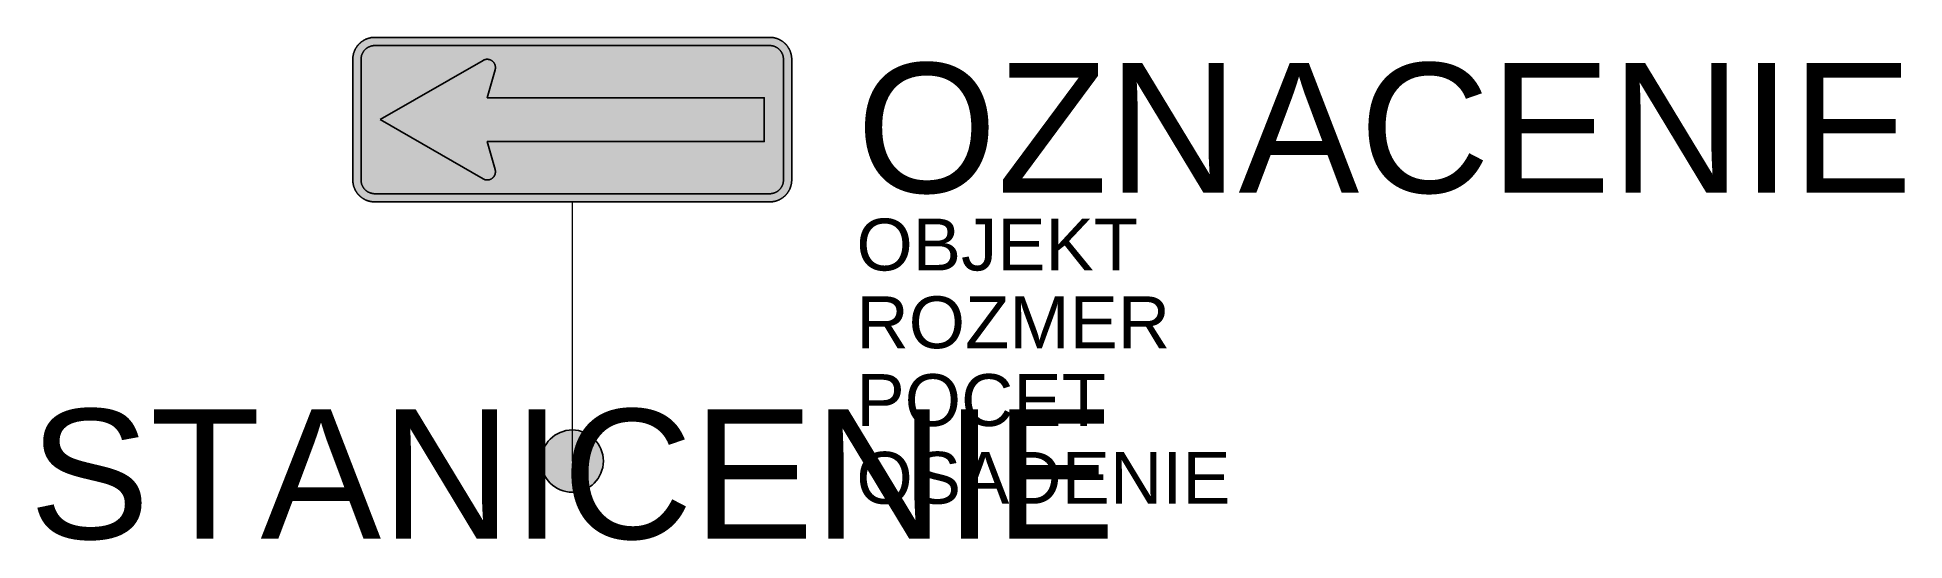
# Model space of a CAD drawing. Header units: metres. Extents: x -10.3 to 25.7, y -1.5 to 8.2.
import ezdxf
from ezdxf.enums import TextEntityAlignment as Align

# ---------------------------------------------------------------- set-up
doc = ezdxf.new("R2010")
doc.units = ezdxf.units.M
doc.layers.get('Defpoints').update_dxf_attribs({"color": 140, "lineweight": 5})
doc.styles.get("Standard").update_dxf_attribs({"font": 'arial.ttf'})

msp = doc.modelspace()

# ---------------------------------------------------------------- hatches: boundary and pattern name
at = {"true_color": 0xf1efea}
for points in [[(-3.81, 5), (-3.815, 5), (-3.821, 5), (-3.826, 5), (-3.831, 5), (-3.836, 5.001), (-3.841, 5.001), (-3.847, 5.002), (-3.852, 5.002), (-3.857, 5.003), (-3.862, 5.003), (-3.867, 5.004), (-3.873, 5.005), (-3.878, 5.005), (-3.883, 5.006), (-3.888, 5.007), (-3.893, 5.008), (-3.898, 5.009), (-3.903, 5.01), (-3.908, 5.012), (-3.913, 5.013), (-3.918, 5.014), (-3.923, 5.015), (-3.928, 5.017), (-3.933, 5.018), (-3.938, 5.02), (-3.943, 5.021), (-3.948, 5.023), (-3.953, 5.025), (-3.958, 5.027), (-3.962, 5.028), (-3.967, 5.03), (-3.972, 5.032), (-3.977, 5.034), (-3.982, 5.036), (-3.986, 5.038), (-3.991, 5.041), (-3.996, 5.043), (-4, 5.045), (-4.005, 5.047), (-4.009, 5.05), (-4.014, 5.052), (-4.018, 5.055), (-4.023, 5.057), (-4.027, 5.06), (-4.032, 5.063), (-4.036, 5.065), (-4.041, 5.068), (-4.045, 5.071), (-4.049, 5.074), (-4.053, 5.077), (-4.058, 5.08), (-4.062, 5.083), (-4.066, 5.086), (-4.07, 5.089), (-4.074, 5.093), (-4.078, 5.096), (-4.082, 5.099), (-4.086, 5.103), (-4.09, 5.106), (-4.094, 5.109), (-4.098, 5.113), (-4.102, 5.117), (-4.106, 5.12), (-4.109, 5.124), (-4.113, 5.128), (-4.117, 5.131), (-4.12, 5.135), (-4.124, 5.139), (-4.127, 5.143), (-4.131, 5.147), (-4.134, 5.151), (-4.137, 5.155), (-4.141, 5.159), (-4.144, 5.163), (-4.147, 5.167), (-4.15, 5.171), (-4.153, 5.176), (-4.156, 5.18), (-4.159, 5.184), (-4.162, 5.188), (-4.165, 5.193), (-4.168, 5.197), (-4.171, 5.201), (-4.173, 5.206), (-4.176, 5.21), (-4.179, 5.215), (-4.181, 5.219), (-4.183, 5.224), (-4.186, 5.229), (-4.188, 5.233), (-4.191, 5.238), (-4.193, 5.242), (-4.195, 5.247), (-4.197, 5.252), (-4.199, 5.256), (-4.201, 5.261), (-4.203, 5.266), (-4.205, 5.271), (-4.207, 5.276), (-4.209, 5.281), (-4.21, 5.285), (-4.212, 5.29), (-4.214, 5.295), (-4.215, 5.3), (-4.217, 5.305), (-4.218, 5.31), (-4.219, 5.315), (-4.221, 5.32), (-4.222, 5.325), (-4.223, 5.33), (-4.224, 5.335), (-4.225, 5.34), (-4.226, 5.345), (-4.227, 5.351), (-4.228, 5.356), (-4.229, 5.361), (-4.229, 5.366), (-4.23, 5.371), (-4.231, 5.376), (-4.231, 5.381), (-4.232, 5.387), (-4.232, 5.392), (-4.233, 5.397), (-4.233, 5.402), (-4.233, 5.408), (-4.233, 5.413), (-4.233, 5.418), (-4.233, 5.423), (-4.233, 7.752), (-4.233, 7.757), (-4.233, 7.762), (-4.233, 7.767), (-4.233, 7.773), (-4.233, 7.778), (-4.232, 7.783), (-4.232, 7.788), (-4.231, 7.793), (-4.231, 7.799), (-4.23, 7.804), (-4.229, 7.809), (-4.229, 7.814), (-4.228, 7.819), (-4.227, 7.824), (-4.226, 7.83), (-4.225, 7.835), (-4.224, 7.84), (-4.223, 7.845), (-4.222, 7.85), (-4.221, 7.855), (-4.219, 7.86), (-4.218, 7.865), (-4.217, 7.87), (-4.215, 7.875), (-4.214, 7.88), (-4.212, 7.885), (-4.21, 7.889), (-4.209, 7.894), (-4.207, 7.899), (-4.205, 7.904), (-4.203, 7.909), (-4.201, 7.914), (-4.199, 7.918), (-4.197, 7.923), (-4.195, 7.928), (-4.193, 7.932), (-4.191, 7.937), (-4.188, 7.942), (-4.186, 7.946), (-4.183, 7.951), (-4.181, 7.955), (-4.179, 7.96), (-4.176, 7.964), (-4.173, 7.969), (-4.171, 7.973), (-4.168, 7.978), (-4.165, 7.982), (-4.162, 7.987), (-4.159, 7.991), (-4.156, 7.995), (-4.153, 7.999), (-4.15, 8.003), (-4.147, 8.008), (-4.144, 8.012), (-4.141, 8.016), (-4.137, 8.02), (-4.134, 8.024), (-4.131, 8.028), (-4.127, 8.032), (-4.124, 8.036), (-4.12, 8.04), (-4.117, 8.043), (-4.113, 8.047), (-4.109, 8.051), (-4.106, 8.055), (-4.102, 8.058), (-4.098, 8.062), (-4.094, 8.065), (-4.09, 8.069), (-4.086, 8.072), (-4.082, 8.076), (-4.078, 8.079), (-4.074, 8.082), (-4.07, 8.086), (-4.066, 8.089), (-4.062, 8.092), (-4.058, 8.095), (-4.053, 8.098), (-4.049, 8.101), (-4.045, 8.104), (-4.041, 8.107), (-4.036, 8.109), (-4.032, 8.112), (-4.027, 8.115), (-4.023, 8.117), (-4.018, 8.12), (-4.014, 8.123), (-4.009, 8.125), (-4.005, 8.127), (-4, 8.13), (-3.996, 8.132), (-3.991, 8.134), (-3.986, 8.137), (-3.982, 8.139), (-3.977, 8.141), (-3.972, 8.143), (-3.967, 8.145), (-3.962, 8.147), (-3.958, 8.148), (-3.953, 8.15), (-3.948, 8.152), (-3.943, 8.154), (-3.938, 8.155), (-3.933, 8.157), (-3.928, 8.158), (-3.923, 8.16), (-3.918, 8.161), (-3.913, 8.162), (-3.908, 8.163), (-3.903, 8.165), (-3.898, 8.166), (-3.893, 8.167), (-3.888, 8.168), (-3.883, 8.169), (-3.878, 8.17), (-3.873, 8.17), (-3.867, 8.171), (-3.862, 8.172), (-3.857, 8.172), (-3.852, 8.173), (-3.847, 8.173), (-3.841, 8.174), (-3.836, 8.174), (-3.831, 8.174), (-3.826, 8.175), (-3.821, 8.175), (-3.815, 8.175), (-3.81, 8.175), (3.81, 8.175), (3.815, 8.175), (3.821, 8.175), (3.826, 8.175), (3.831, 8.174), (3.836, 8.174), (3.841, 8.174), (3.847, 8.173), (3.852, 8.173), (3.857, 8.172), (3.862, 8.172), (3.867, 8.171), (3.872, 8.17), (3.878, 8.17), (3.883, 8.169), (3.888, 8.168), (3.893, 8.167), (3.898, 8.166), (3.903, 8.165), (3.908, 8.163), (3.913, 8.162), (3.918, 8.161), (3.923, 8.16), (3.928, 8.158), (3.933, 8.157), (3.938, 8.155), (3.943, 8.154), (3.948, 8.152), (3.953, 8.15), (3.958, 8.148), (3.962, 8.147), (3.967, 8.145), (3.972, 8.143), (3.977, 8.141), (3.981, 8.139), (3.986, 8.137), (3.991, 8.134), (3.996, 8.132), (4, 8.13), (4.005, 8.127), (4.009, 8.125), (4.014, 8.123), (4.018, 8.12), (4.023, 8.117), (4.027, 8.115), (4.032, 8.112), (4.036, 8.109), (4.041, 8.107), (4.045, 8.104), (4.049, 8.101), (4.053, 8.098), (4.058, 8.095), (4.062, 8.092), (4.066, 8.089), (4.07, 8.086), (4.074, 8.082), (4.078, 8.079), (4.082, 8.076), (4.086, 8.072), (4.09, 8.069), (4.094, 8.065), (4.098, 8.062), (4.102, 8.058), (4.106, 8.055), (4.109, 8.051), (4.113, 8.047), (4.117, 8.043), (4.12, 8.04), (4.124, 8.036), (4.127, 8.032), (4.131, 8.028), (4.134, 8.024), (4.137, 8.02), (4.141, 8.016), (4.144, 8.012), (4.147, 8.008), (4.15, 8.003), (4.153, 7.999), (4.156, 7.995), (4.159, 7.991), (4.162, 7.987), (4.165, 7.982), (4.168, 7.978), (4.171, 7.973), (4.173, 7.969), (4.176, 7.964), (4.179, 7.96), (4.181, 7.955), (4.183, 7.951), (4.186, 7.946), (4.188, 7.942), (4.19, 7.937), (4.193, 7.932), (4.195, 7.928), (4.197, 7.923), (4.199, 7.918), (4.201, 7.914), (4.203, 7.909), (4.205, 7.904), (4.207, 7.899), (4.209, 7.894), (4.21, 7.889), (4.212, 7.885), (4.213, 7.88), (4.215, 7.875), (4.217, 7.87), (4.218, 7.865), (4.219, 7.86), (4.221, 7.855), (4.222, 7.85), (4.223, 7.845), (4.224, 7.84), (4.225, 7.835), (4.226, 7.83), (4.227, 7.824), (4.228, 7.819), (4.229, 7.814), (4.229, 7.809), (4.23, 7.804), (4.231, 7.799), (4.231, 7.793), (4.232, 7.788), (4.232, 7.783), (4.233, 7.778), (4.233, 7.773), (4.233, 7.767), (4.233, 7.762), (4.233, 7.757), (4.233, 7.752), (4.233, 5.423), (4.233, 5.418), (4.233, 5.413), (4.233, 5.408), (4.233, 5.402), (4.233, 5.397), (4.232, 5.392), (4.232, 5.387), (4.231, 5.381), (4.231, 5.376), (4.23, 5.371), (4.229, 5.366), (4.229, 5.361), (4.228, 5.356), (4.227, 5.351), (4.226, 5.345), (4.225, 5.34), (4.224, 5.335), (4.223, 5.33), (4.222, 5.325), (4.221, 5.32), (4.219, 5.315), (4.218, 5.31), (4.217, 5.305), (4.215, 5.3), (4.213, 5.295), (4.212, 5.29), (4.21, 5.285), (4.209, 5.281), (4.207, 5.276), (4.205, 5.271), (4.203, 5.266), (4.201, 5.261), (4.199, 5.256), (4.197, 5.252), (4.195, 5.247), (4.193, 5.242), (4.19, 5.238), (4.188, 5.233), (4.186, 5.229), (4.183, 5.224), (4.181, 5.219), (4.179, 5.215), (4.176, 5.21), (4.173, 5.206), (4.171, 5.201), (4.168, 5.197), (4.165, 5.193), (4.162, 5.188), (4.159, 5.184), (4.156, 5.18), (4.153, 5.176), (4.15, 5.171), (4.147, 5.167), (4.144, 5.163), (4.141, 5.159), (4.137, 5.155), (4.134, 5.151), (4.131, 5.147), (4.127, 5.143), (4.124, 5.139), (4.12, 5.135), (4.117, 5.131), (4.113, 5.128), (4.109, 5.124), (4.106, 5.12), (4.102, 5.117), (4.098, 5.113), (4.094, 5.109), (4.09, 5.106), (4.086, 5.103), (4.082, 5.099), (4.078, 5.096), (4.074, 5.093), (4.07, 5.089), (4.066, 5.086), (4.062, 5.083), (4.058, 5.08), (4.053, 5.077), (4.049, 5.074), (4.045, 5.071), (4.041, 5.068), (4.036, 5.065), (4.032, 5.063), (4.027, 5.06), (4.023, 5.057), (4.018, 5.055), (4.014, 5.052), (4.009, 5.05), (4.005, 5.047), (4, 5.045), (3.996, 5.043), (3.991, 5.041), (3.986, 5.038), (3.981, 5.036), (3.977, 5.034), (3.972, 5.032), (3.967, 5.03), (3.962, 5.028), (3.958, 5.027), (3.953, 5.025), (3.948, 5.023), (3.943, 5.021), (3.938, 5.02), (3.933, 5.018), (3.928, 5.017), (3.923, 5.015), (3.918, 5.014), (3.913, 5.013), (3.908, 5.012), (3.903, 5.01), (3.898, 5.009), (3.893, 5.008), (3.888, 5.007), (3.883, 5.006), (3.878, 5.005), (3.872, 5.005), (3.867, 5.004), (3.862, 5.003), (3.857, 5.003), (3.852, 5.002), (3.847, 5.002), (3.841, 5.001), (3.836, 5.001), (3.831, 5), (3.826, 5), (3.821, 5), (3.815, 5), (3.81, 5)], [(-3.704, 6.588), (-1.72, 7.73), (-1.719, 7.731), (-1.717, 7.732), (-1.716, 7.732), (-1.715, 7.733), (-1.714, 7.734), (-1.713, 7.734), (-1.712, 7.735), (-1.71, 7.735), (-1.709, 7.736), (-1.708, 7.736), (-1.707, 7.737), (-1.706, 7.738), (-1.705, 7.738), (-1.703, 7.739), (-1.702, 7.739), (-1.701, 7.74), (-1.7, 7.74), (-1.699, 7.741), (-1.697, 7.741), (-1.696, 7.742), (-1.695, 7.742), (-1.694, 7.742), (-1.693, 7.743), (-1.691, 7.743), (-1.69, 7.744), (-1.689, 7.744), (-1.688, 7.744), (-1.686, 7.745), (-1.685, 7.745), (-1.684, 7.746), (-1.683, 7.746), (-1.681, 7.746), (-1.68, 7.747), (-1.679, 7.747), (-1.678, 7.747), (-1.676, 7.747), (-1.675, 7.748), (-1.674, 7.748), (-1.673, 7.748), (-1.671, 7.749), (-1.67, 7.749), (-1.669, 7.749), (-1.668, 7.749), (-1.666, 7.75), (-1.665, 7.75), (-1.664, 7.75), (-1.662, 7.75), (-1.661, 7.75), (-1.66, 7.75), (-1.659, 7.751), (-1.657, 7.751), (-1.656, 7.751), (-1.655, 7.751), (-1.653, 7.751), (-1.652, 7.751), (-1.651, 7.751), (-1.65, 7.751), (-1.648, 7.751), (-1.647, 7.752), (-1.646, 7.752), (-1.644, 7.752), (-1.643, 7.752), (-1.642, 7.752), (-1.64, 7.752), (-1.636, 7.752), (-1.632, 7.751), (-1.628, 7.751), (-1.624, 7.751), (-1.62, 7.75), (-1.616, 7.75), (-1.612, 7.749), (-1.608, 7.748), (-1.605, 7.748), (-1.601, 7.747), (-1.597, 7.746), (-1.593, 7.744), (-1.59, 7.743), (-1.586, 7.742), (-1.582, 7.741), (-1.579, 7.739), (-1.575, 7.738), (-1.572, 7.736), (-1.568, 7.734), (-1.565, 7.732), (-1.561, 7.731), (-1.558, 7.729), (-1.555, 7.727), (-1.552, 7.725), (-1.549, 7.722), (-1.545, 7.72), (-1.542, 7.718), (-1.539, 7.715), (-1.537, 7.713), (-1.534, 7.71), (-1.531, 7.708), (-1.528, 7.705), (-1.526, 7.702), (-1.523, 7.7), (-1.52, 7.697), (-1.518, 7.694), (-1.516, 7.691), (-1.513, 7.688), (-1.511, 7.685), (-1.509, 7.682), (-1.507, 7.678), (-1.505, 7.675), (-1.503, 7.672), (-1.501, 7.669), (-1.499, 7.665), (-1.497, 7.662), (-1.496, 7.658), (-1.494, 7.655), (-1.493, 7.651), (-1.491, 7.647), (-1.49, 7.644), (-1.489, 7.64), (-1.488, 7.636), (-1.487, 7.633), (-1.486, 7.629), (-1.485, 7.625), (-1.484, 7.621), (-1.484, 7.617), (-1.483, 7.613), (-1.483, 7.609), (-1.482, 7.605), (-1.482, 7.601), (-1.482, 7.597), (-1.482, 7.593), (-1.482, 7.592), (-1.482, 7.591), (-1.482, 7.591), (-1.482, 7.59), (-1.482, 7.589), (-1.482, 7.589), (-1.482, 7.588), (-1.482, 7.587), (-1.482, 7.587), (-1.482, 7.586), (-1.482, 7.585), (-1.482, 7.585), (-1.482, 7.584), (-1.482, 7.583), (-1.482, 7.583), (-1.482, 7.582), (-1.482, 7.581), (-1.482, 7.581), (-1.482, 7.58), (-1.482, 7.579), (-1.482, 7.579), (-1.482, 7.578), (-1.482, 7.577), (-1.483, 7.576), (-1.483, 7.576), (-1.483, 7.575), (-1.483, 7.574), (-1.483, 7.574), (-1.483, 7.573), (-1.483, 7.572), (-1.483, 7.572), (-1.483, 7.571), (-1.483, 7.57), (-1.483, 7.57), (-1.483, 7.569), (-1.484, 7.568), (-1.484, 7.568), (-1.484, 7.567), (-1.484, 7.566), (-1.484, 7.566), (-1.484, 7.565), (-1.484, 7.564), (-1.484, 7.564), (-1.485, 7.563), (-1.485, 7.562), (-1.485, 7.562), (-1.485, 7.561), (-1.485, 7.56), (-1.485, 7.56), (-1.485, 7.559), (-1.486, 7.558), (-1.486, 7.557), (-1.486, 7.557), (-1.486, 7.556), (-1.486, 7.556), (-1.486, 7.555), (-1.486, 7.554), (-1.487, 7.554), (-1.487, 7.553), (-1.487, 7.552), (-1.487, 7.552), (-1.487, 7.551), (-1.488, 7.55), (-1.488, 7.55), (-1.64, 7.011), (3.704, 7.011), (3.704, 6.164), (-1.64, 6.164), (-1.488, 5.625), (-1.488, 5.625), (-1.487, 5.624), (-1.487, 5.623), (-1.487, 5.623), (-1.487, 5.622), (-1.487, 5.621), (-1.486, 5.621), (-1.486, 5.62), (-1.486, 5.619), (-1.486, 5.619), (-1.486, 5.618), (-1.486, 5.617), (-1.486, 5.617), (-1.485, 5.616), (-1.485, 5.615), (-1.485, 5.615), (-1.485, 5.614), (-1.485, 5.613), (-1.485, 5.613), (-1.485, 5.612), (-1.484, 5.611), (-1.484, 5.611), (-1.484, 5.61), (-1.484, 5.609), (-1.484, 5.609), (-1.484, 5.608), (-1.484, 5.607), (-1.484, 5.607), (-1.483, 5.606), (-1.483, 5.605), (-1.483, 5.605), (-1.483, 5.604), (-1.483, 5.603), (-1.483, 5.603), (-1.483, 5.602), (-1.483, 5.601), (-1.483, 5.601), (-1.483, 5.6), (-1.483, 5.599), (-1.483, 5.598), (-1.482, 5.598), (-1.482, 5.597), (-1.482, 5.596), (-1.482, 5.596), (-1.482, 5.595), (-1.482, 5.594), (-1.482, 5.594), (-1.482, 5.593), (-1.482, 5.592), (-1.482, 5.592), (-1.482, 5.591), (-1.482, 5.59), (-1.482, 5.59), (-1.482, 5.589), (-1.482, 5.588), (-1.482, 5.587), (-1.482, 5.587), (-1.482, 5.586), (-1.482, 5.585), (-1.482, 5.585), (-1.482, 5.584), (-1.482, 5.583), (-1.482, 5.583), (-1.482, 5.582), (-1.482, 5.578), (-1.482, 5.574), (-1.482, 5.57), (-1.483, 5.566), (-1.483, 5.562), (-1.484, 5.558), (-1.484, 5.554), (-1.485, 5.55), (-1.486, 5.546), (-1.487, 5.542), (-1.488, 5.539), (-1.489, 5.535), (-1.49, 5.531), (-1.491, 5.527), (-1.493, 5.524), (-1.494, 5.52), (-1.496, 5.517), (-1.497, 5.513), (-1.499, 5.51), (-1.501, 5.506), (-1.503, 5.503), (-1.505, 5.5), (-1.507, 5.496), (-1.509, 5.493), (-1.511, 5.49), (-1.513, 5.487), (-1.516, 5.484), (-1.518, 5.481), (-1.52, 5.478), (-1.523, 5.475), (-1.526, 5.473), (-1.528, 5.47), (-1.531, 5.467), (-1.534, 5.465), (-1.537, 5.462), (-1.539, 5.46), (-1.542, 5.457), (-1.545, 5.455), (-1.549, 5.453), (-1.552, 5.45), (-1.555, 5.448), (-1.558, 5.446), (-1.561, 5.444), (-1.565, 5.442), (-1.568, 5.441), (-1.572, 5.439), (-1.575, 5.437), (-1.579, 5.436), (-1.582, 5.434), (-1.586, 5.433), (-1.59, 5.432), (-1.593, 5.43), (-1.597, 5.429), (-1.601, 5.428), (-1.605, 5.427), (-1.608, 5.426), (-1.612, 5.426), (-1.616, 5.425), (-1.62, 5.425), (-1.624, 5.424), (-1.628, 5.424), (-1.632, 5.424), (-1.636, 5.423), (-1.64, 5.423), (-1.642, 5.423), (-1.643, 5.423), (-1.644, 5.423), (-1.646, 5.423), (-1.647, 5.423), (-1.648, 5.424), (-1.65, 5.424), (-1.651, 5.424), (-1.652, 5.424), (-1.653, 5.424), (-1.655, 5.424), (-1.656, 5.424), (-1.657, 5.424), (-1.659, 5.424), (-1.66, 5.425), (-1.661, 5.425), (-1.662, 5.425), (-1.664, 5.425), (-1.665, 5.425), (-1.666, 5.425), (-1.668, 5.426), (-1.669, 5.426), (-1.67, 5.426), (-1.671, 5.426), (-1.673, 5.427), (-1.674, 5.427), (-1.675, 5.427), (-1.676, 5.427), (-1.678, 5.428), (-1.679, 5.428), (-1.68, 5.428), (-1.681, 5.429), (-1.683, 5.429), (-1.684, 5.429), (-1.685, 5.43), (-1.686, 5.43), (-1.688, 5.43), (-1.689, 5.431), (-1.69, 5.431), (-1.691, 5.432), (-1.693, 5.432), (-1.694, 5.433), (-1.695, 5.433), (-1.696, 5.433), (-1.697, 5.434), (-1.699, 5.434), (-1.7, 5.435), (-1.701, 5.435), (-1.702, 5.436), (-1.703, 5.436), (-1.705, 5.437), (-1.706, 5.437), (-1.707, 5.438), (-1.708, 5.438), (-1.709, 5.439), (-1.71, 5.44), (-1.712, 5.44), (-1.713, 5.441), (-1.714, 5.441), (-1.715, 5.442), (-1.716, 5.443), (-1.717, 5.443), (-1.719, 5.444), (-1.72, 5.444)]]:
    msp.add_hatch(color=7, dxfattribs=at).paths.add_polyline_path(points)
at = {"true_color": 0x9b9b9b}
msp.add_hatch(color=253, dxfattribs=at).paths.add_polyline_path([(-3.81, 5.159), (-3.817, 5.159), (-3.824, 5.159), (-3.83, 5.159), (-3.837, 5.16), (-3.844, 5.161), (-3.85, 5.162), (-3.857, 5.163), (-3.863, 5.164), (-3.87, 5.166), (-3.876, 5.167), (-3.882, 5.169), (-3.889, 5.171), (-3.895, 5.173), (-3.901, 5.175), (-3.907, 5.177), (-3.913, 5.18), (-3.919, 5.182), (-3.925, 5.185), (-3.93, 5.188), (-3.936, 5.191), (-3.942, 5.194), (-3.947, 5.197), (-3.953, 5.2), (-3.958, 5.204), (-3.963, 5.207), (-3.968, 5.211), (-3.973, 5.215), (-3.978, 5.219), (-3.983, 5.223), (-3.988, 5.227), (-3.993, 5.232), (-3.997, 5.236), (-4.002, 5.241), (-4.006, 5.245), (-4.01, 5.25), (-4.014, 5.255), (-4.018, 5.26), (-4.022, 5.265), (-4.026, 5.27), (-4.029, 5.275), (-4.033, 5.281), (-4.036, 5.286), (-4.04, 5.292), (-4.043, 5.297), (-4.046, 5.303), (-4.049, 5.309), (-4.051, 5.314), (-4.054, 5.32), (-4.056, 5.326), (-4.059, 5.332), (-4.061, 5.338), (-4.063, 5.345), (-4.065, 5.351), (-4.066, 5.357), (-4.068, 5.364), (-4.069, 5.37), (-4.07, 5.376), (-4.072, 5.383), (-4.073, 5.39), (-4.073, 5.396), (-4.074, 5.403), (-4.074, 5.41), (-4.074, 5.417), (-4.075, 5.423), (-4.075, 7.752), (-4.074, 7.758), (-4.074, 7.765), (-4.074, 7.772), (-4.073, 7.779), (-4.073, 7.785), (-4.072, 7.792), (-4.07, 7.798), (-4.069, 7.805), (-4.068, 7.811), (-4.066, 7.818), (-4.065, 7.824), (-4.063, 7.83), (-4.061, 7.836), (-4.059, 7.843), (-4.056, 7.849), (-4.054, 7.855), (-4.051, 7.86), (-4.049, 7.866), (-4.046, 7.872), (-4.043, 7.878), (-4.04, 7.883), (-4.036, 7.889), (-4.033, 7.894), (-4.029, 7.9), (-4.026, 7.905), (-4.022, 7.91), (-4.018, 7.915), (-4.014, 7.92), (-4.01, 7.925), (-4.006, 7.93), (-4.002, 7.934), (-3.997, 7.939), (-3.993, 7.943), (-3.988, 7.947), (-3.983, 7.952), (-3.978, 7.956), (-3.973, 7.96), (-3.968, 7.964), (-3.963, 7.967), (-3.958, 7.971), (-3.953, 7.975), (-3.947, 7.978), (-3.942, 7.981), (-3.936, 7.984), (-3.93, 7.987), (-3.925, 7.99), (-3.919, 7.993), (-3.913, 7.995), (-3.907, 7.998), (-3.901, 8), (-3.895, 8.002), (-3.889, 8.004), (-3.882, 8.006), (-3.876, 8.008), (-3.87, 8.009), (-3.863, 8.011), (-3.857, 8.012), (-3.85, 8.013), (-3.844, 8.014), (-3.837, 8.015), (-3.83, 8.015), (-3.824, 8.016), (-3.817, 8.016), (-3.81, 8.016), (3.81, 8.016), (3.817, 8.016), (3.824, 8.016), (3.83, 8.015), (3.837, 8.015), (3.844, 8.014), (3.85, 8.013), (3.857, 8.012), (3.863, 8.011), (3.87, 8.009), (3.876, 8.008), (3.882, 8.006), (3.889, 8.004), (3.895, 8.002), (3.901, 8), (3.907, 7.998), (3.913, 7.995), (3.919, 7.993), (3.925, 7.99), (3.93, 7.987), (3.936, 7.984), (3.942, 7.981), (3.947, 7.978), (3.953, 7.975), (3.958, 7.971), (3.963, 7.967), (3.968, 7.964), (3.973, 7.96), (3.978, 7.956), (3.983, 7.952), (3.988, 7.947), (3.992, 7.943), (3.997, 7.939), (4.001, 7.934), (4.006, 7.93), (4.01, 7.925), (4.014, 7.92), (4.018, 7.915), (4.022, 7.91), (4.026, 7.905), (4.029, 7.9), (4.033, 7.894), (4.036, 7.889), (4.04, 7.883), (4.043, 7.878), (4.046, 7.872), (4.048, 7.866), (4.051, 7.86), (4.054, 7.855), (4.056, 7.849), (4.058, 7.843), (4.061, 7.836), (4.063, 7.83), (4.065, 7.824), (4.066, 7.818), (4.068, 7.811), (4.069, 7.805), (4.07, 7.798), (4.072, 7.792), (4.072, 7.785), (4.073, 7.779), (4.074, 7.772), (4.074, 7.765), (4.074, 7.758), (4.075, 7.752), (4.075, 5.423), (4.074, 5.417), (4.074, 5.41), (4.074, 5.403), (4.073, 5.396), (4.072, 5.39), (4.072, 5.383), (4.07, 5.376), (4.069, 5.37), (4.068, 5.364), (4.066, 5.357), (4.065, 5.351), (4.063, 5.345), (4.061, 5.338), (4.058, 5.332), (4.056, 5.326), (4.054, 5.32), (4.051, 5.314), (4.048, 5.309), (4.046, 5.303), (4.043, 5.297), (4.04, 5.292), (4.036, 5.286), (4.033, 5.281), (4.029, 5.275), (4.026, 5.27), (4.022, 5.265), (4.018, 5.26), (4.014, 5.255), (4.01, 5.25), (4.006, 5.245), (4.001, 5.241), (3.997, 5.236), (3.992, 5.232), (3.988, 5.227), (3.983, 5.223), (3.978, 5.219), (3.973, 5.215), (3.968, 5.211), (3.963, 5.207), (3.958, 5.204), (3.953, 5.2), (3.947, 5.197), (3.942, 5.194), (3.936, 5.191), (3.93, 5.188), (3.925, 5.185), (3.919, 5.182), (3.913, 5.18), (3.907, 5.177), (3.901, 5.175), (3.895, 5.173), (3.889, 5.171), (3.882, 5.169), (3.876, 5.167), (3.87, 5.166), (3.863, 5.164), (3.857, 5.163), (3.85, 5.162), (3.844, 5.161), (3.837, 5.16), (3.83, 5.159), (3.824, 5.159), (3.817, 5.159), (3.81, 5.159)])
h = msp.add_hatch(color=0)
h.dxf.hatch_style = 1
h.paths.add_polyline_path([(0.6, 0, 1), (-0.6, 0, 1)])

# ---------------------------------------------------------------- linework, layer by layer
at = {"lineweight": 9}
msp.add_line((0, 5), (0, 2.5), dxfattribs=at)
at = {"color": 0, "lineweight": 9}
msp.add_line((0, 2.5), (0, 0), dxfattribs=at)
at = {"color": 7, "true_color": 0xf1efea}
for points in [[(-3.81, 5), (-3.815, 5), (-3.821, 5), (-3.826, 5), (-3.831, 5), (-3.836, 5.001), (-3.841, 5.001), (-3.847, 5.002), (-3.852, 5.002), (-3.857, 5.003), (-3.862, 5.003), (-3.867, 5.004), (-3.873, 5.005), (-3.878, 5.005), (-3.883, 5.006), (-3.888, 5.007), (-3.893, 5.008), (-3.898, 5.009), (-3.903, 5.01), (-3.908, 5.012), (-3.913, 5.013), (-3.918, 5.014), (-3.923, 5.015), (-3.928, 5.017), (-3.933, 5.018), (-3.938, 5.02), (-3.943, 5.021), (-3.948, 5.023), (-3.953, 5.025), (-3.958, 5.027), (-3.962, 5.028), (-3.967, 5.03), (-3.972, 5.032), (-3.977, 5.034), (-3.982, 5.036), (-3.986, 5.038), (-3.991, 5.041), (-3.996, 5.043), (-4, 5.045), (-4.005, 5.047), (-4.009, 5.05), (-4.014, 5.052), (-4.018, 5.055), (-4.023, 5.057), (-4.027, 5.06), (-4.032, 5.063), (-4.036, 5.065), (-4.041, 5.068), (-4.045, 5.071), (-4.049, 5.074), (-4.053, 5.077), (-4.058, 5.08), (-4.062, 5.083), (-4.066, 5.086), (-4.07, 5.089), (-4.074, 5.093), (-4.078, 5.096), (-4.082, 5.099), (-4.086, 5.103), (-4.09, 5.106), (-4.094, 5.109), (-4.098, 5.113), (-4.102, 5.117), (-4.106, 5.12), (-4.109, 5.124), (-4.113, 5.128), (-4.117, 5.131), (-4.12, 5.135), (-4.124, 5.139), (-4.127, 5.143), (-4.131, 5.147), (-4.134, 5.151), (-4.137, 5.155), (-4.141, 5.159), (-4.144, 5.163), (-4.147, 5.167), (-4.15, 5.171), (-4.153, 5.176), (-4.156, 5.18), (-4.159, 5.184), (-4.162, 5.188), (-4.165, 5.193), (-4.168, 5.197), (-4.171, 5.201), (-4.173, 5.206), (-4.176, 5.21), (-4.179, 5.215), (-4.181, 5.219), (-4.183, 5.224), (-4.186, 5.229), (-4.188, 5.233), (-4.191, 5.238), (-4.193, 5.242), (-4.195, 5.247), (-4.197, 5.252), (-4.199, 5.256), (-4.201, 5.261), (-4.203, 5.266), (-4.205, 5.271), (-4.207, 5.276), (-4.209, 5.281), (-4.21, 5.285), (-4.212, 5.29), (-4.214, 5.295), (-4.215, 5.3), (-4.217, 5.305), (-4.218, 5.31), (-4.219, 5.315), (-4.221, 5.32), (-4.222, 5.325), (-4.223, 5.33), (-4.224, 5.335), (-4.225, 5.34), (-4.226, 5.345), (-4.227, 5.351), (-4.228, 5.356), (-4.229, 5.361), (-4.229, 5.366), (-4.23, 5.371), (-4.231, 5.376), (-4.231, 5.381), (-4.232, 5.387), (-4.232, 5.392), (-4.233, 5.397), (-4.233, 5.402), (-4.233, 5.408), (-4.233, 5.413), (-4.233, 5.418), (-4.233, 5.423), (-4.233, 7.752), (-4.233, 7.757), (-4.233, 7.762), (-4.233, 7.767), (-4.233, 7.773), (-4.233, 7.778), (-4.232, 7.783), (-4.232, 7.788), (-4.231, 7.793), (-4.231, 7.799), (-4.23, 7.804), (-4.229, 7.809), (-4.229, 7.814), (-4.228, 7.819), (-4.227, 7.824), (-4.226, 7.83), (-4.225, 7.835), (-4.224, 7.84), (-4.223, 7.845), (-4.222, 7.85), (-4.221, 7.855), (-4.219, 7.86), (-4.218, 7.865), (-4.217, 7.87), (-4.215, 7.875), (-4.214, 7.88), (-4.212, 7.885), (-4.21, 7.889), (-4.209, 7.894), (-4.207, 7.899), (-4.205, 7.904), (-4.203, 7.909), (-4.201, 7.914), (-4.199, 7.918), (-4.197, 7.923), (-4.195, 7.928), (-4.193, 7.932), (-4.191, 7.937), (-4.188, 7.942), (-4.186, 7.946), (-4.183, 7.951), (-4.181, 7.955), (-4.179, 7.96), (-4.176, 7.964), (-4.173, 7.969), (-4.171, 7.973), (-4.168, 7.978), (-4.165, 7.982), (-4.162, 7.987), (-4.159, 7.991), (-4.156, 7.995), (-4.153, 7.999), (-4.15, 8.003), (-4.147, 8.008), (-4.144, 8.012), (-4.141, 8.016), (-4.137, 8.02), (-4.134, 8.024), (-4.131, 8.028), (-4.127, 8.032), (-4.124, 8.036), (-4.12, 8.04), (-4.117, 8.043), (-4.113, 8.047), (-4.109, 8.051), (-4.106, 8.055), (-4.102, 8.058), (-4.098, 8.062), (-4.094, 8.065), (-4.09, 8.069), (-4.086, 8.072), (-4.082, 8.076), (-4.078, 8.079), (-4.074, 8.082), (-4.07, 8.086), (-4.066, 8.089), (-4.062, 8.092), (-4.058, 8.095), (-4.053, 8.098), (-4.049, 8.101), (-4.045, 8.104), (-4.041, 8.107), (-4.036, 8.109), (-4.032, 8.112), (-4.027, 8.115), (-4.023, 8.117), (-4.018, 8.12), (-4.014, 8.123), (-4.009, 8.125), (-4.005, 8.127), (-4, 8.13), (-3.996, 8.132), (-3.991, 8.134), (-3.986, 8.137), (-3.982, 8.139), (-3.977, 8.141), (-3.972, 8.143), (-3.967, 8.145), (-3.962, 8.147), (-3.958, 8.148), (-3.953, 8.15), (-3.948, 8.152), (-3.943, 8.154), (-3.938, 8.155), (-3.933, 8.157), (-3.928, 8.158), (-3.923, 8.16), (-3.918, 8.161), (-3.913, 8.162), (-3.908, 8.163), (-3.903, 8.165), (-3.898, 8.166), (-3.893, 8.167), (-3.888, 8.168), (-3.883, 8.169), (-3.878, 8.17), (-3.873, 8.17), (-3.867, 8.171), (-3.862, 8.172), (-3.857, 8.172), (-3.852, 8.173), (-3.847, 8.173), (-3.841, 8.174), (-3.836, 8.174), (-3.831, 8.174), (-3.826, 8.175), (-3.821, 8.175), (-3.815, 8.175), (-3.81, 8.175), (3.81, 8.175), (3.815, 8.175), (3.821, 8.175), (3.826, 8.175), (3.831, 8.174), (3.836, 8.174), (3.841, 8.174), (3.847, 8.173), (3.852, 8.173), (3.857, 8.172), (3.862, 8.172), (3.867, 8.171), (3.872, 8.17), (3.878, 8.17), (3.883, 8.169), (3.888, 8.168), (3.893, 8.167), (3.898, 8.166), (3.903, 8.165), (3.908, 8.163), (3.913, 8.162), (3.918, 8.161), (3.923, 8.16), (3.928, 8.158), (3.933, 8.157), (3.938, 8.155), (3.943, 8.154), (3.948, 8.152), (3.953, 8.15), (3.958, 8.148), (3.962, 8.147), (3.967, 8.145), (3.972, 8.143), (3.977, 8.141), (3.981, 8.139), (3.986, 8.137), (3.991, 8.134), (3.996, 8.132), (4, 8.13), (4.005, 8.127), (4.009, 8.125), (4.014, 8.123), (4.018, 8.12), (4.023, 8.117), (4.027, 8.115), (4.032, 8.112), (4.036, 8.109), (4.041, 8.107), (4.045, 8.104), (4.049, 8.101), (4.053, 8.098), (4.058, 8.095), (4.062, 8.092), (4.066, 8.089), (4.07, 8.086), (4.074, 8.082), (4.078, 8.079), (4.082, 8.076), (4.086, 8.072), (4.09, 8.069), (4.094, 8.065), (4.098, 8.062), (4.102, 8.058), (4.106, 8.055), (4.109, 8.051), (4.113, 8.047), (4.117, 8.043), (4.12, 8.04), (4.124, 8.036), (4.127, 8.032), (4.131, 8.028), (4.134, 8.024), (4.137, 8.02), (4.141, 8.016), (4.144, 8.012), (4.147, 8.008), (4.15, 8.003), (4.153, 7.999), (4.156, 7.995), (4.159, 7.991), (4.162, 7.987), (4.165, 7.982), (4.168, 7.978), (4.171, 7.973), (4.173, 7.969), (4.176, 7.964), (4.179, 7.96), (4.181, 7.955), (4.183, 7.951), (4.186, 7.946), (4.188, 7.942), (4.19, 7.937), (4.193, 7.932), (4.195, 7.928), (4.197, 7.923), (4.199, 7.918), (4.201, 7.914), (4.203, 7.909), (4.205, 7.904), (4.207, 7.899), (4.209, 7.894), (4.21, 7.889), (4.212, 7.885), (4.213, 7.88), (4.215, 7.875), (4.217, 7.87), (4.218, 7.865), (4.219, 7.86), (4.221, 7.855), (4.222, 7.85), (4.223, 7.845), (4.224, 7.84), (4.225, 7.835), (4.226, 7.83), (4.227, 7.824), (4.228, 7.819), (4.229, 7.814), (4.229, 7.809), (4.23, 7.804), (4.231, 7.799), (4.231, 7.793), (4.232, 7.788), (4.232, 7.783), (4.233, 7.778), (4.233, 7.773), (4.233, 7.767), (4.233, 7.762), (4.233, 7.757), (4.233, 7.752), (4.233, 5.423), (4.233, 5.418), (4.233, 5.413), (4.233, 5.408), (4.233, 5.402), (4.233, 5.397), (4.232, 5.392), (4.232, 5.387), (4.231, 5.381), (4.231, 5.376), (4.23, 5.371), (4.229, 5.366), (4.229, 5.361), (4.228, 5.356), (4.227, 5.351), (4.226, 5.345), (4.225, 5.34), (4.224, 5.335), (4.223, 5.33), (4.222, 5.325), (4.221, 5.32), (4.219, 5.315), (4.218, 5.31), (4.217, 5.305), (4.215, 5.3), (4.213, 5.295), (4.212, 5.29), (4.21, 5.285), (4.209, 5.281), (4.207, 5.276), (4.205, 5.271), (4.203, 5.266), (4.201, 5.261), (4.199, 5.256), (4.197, 5.252), (4.195, 5.247), (4.193, 5.242), (4.19, 5.238), (4.188, 5.233), (4.186, 5.229), (4.183, 5.224), (4.181, 5.219), (4.179, 5.215), (4.176, 5.21), (4.173, 5.206), (4.171, 5.201), (4.168, 5.197), (4.165, 5.193), (4.162, 5.188), (4.159, 5.184), (4.156, 5.18), (4.153, 5.176), (4.15, 5.171), (4.147, 5.167), (4.144, 5.163), (4.141, 5.159), (4.137, 5.155), (4.134, 5.151), (4.131, 5.147), (4.127, 5.143), (4.124, 5.139), (4.12, 5.135), (4.117, 5.131), (4.113, 5.128), (4.109, 5.124), (4.106, 5.12), (4.102, 5.117), (4.098, 5.113), (4.094, 5.109), (4.09, 5.106), (4.086, 5.103), (4.082, 5.099), (4.078, 5.096), (4.074, 5.093), (4.07, 5.089), (4.066, 5.086), (4.062, 5.083), (4.058, 5.08), (4.053, 5.077), (4.049, 5.074), (4.045, 5.071), (4.041, 5.068), (4.036, 5.065), (4.032, 5.063), (4.027, 5.06), (4.023, 5.057), (4.018, 5.055), (4.014, 5.052), (4.009, 5.05), (4.005, 5.047), (4, 5.045), (3.996, 5.043), (3.991, 5.041), (3.986, 5.038), (3.981, 5.036), (3.977, 5.034), (3.972, 5.032), (3.967, 5.03), (3.962, 5.028), (3.958, 5.027), (3.953, 5.025), (3.948, 5.023), (3.943, 5.021), (3.938, 5.02), (3.933, 5.018), (3.928, 5.017), (3.923, 5.015), (3.918, 5.014), (3.913, 5.013), (3.908, 5.012), (3.903, 5.01), (3.898, 5.009), (3.893, 5.008), (3.888, 5.007), (3.883, 5.006), (3.878, 5.005), (3.872, 5.005), (3.867, 5.004), (3.862, 5.003), (3.857, 5.003), (3.852, 5.002), (3.847, 5.002), (3.841, 5.001), (3.836, 5.001), (3.831, 5), (3.826, 5), (3.821, 5), (3.815, 5), (3.81, 5), (-3.81, 5)], [(-3.704, 6.588), (-1.72, 7.73), (-1.719, 7.731), (-1.717, 7.732), (-1.716, 7.732), (-1.715, 7.733), (-1.714, 7.734), (-1.713, 7.734), (-1.712, 7.735), (-1.71, 7.735), (-1.709, 7.736), (-1.708, 7.736), (-1.707, 7.737), (-1.706, 7.738), (-1.705, 7.738), (-1.703, 7.739), (-1.702, 7.739), (-1.701, 7.74), (-1.7, 7.74), (-1.699, 7.741), (-1.697, 7.741), (-1.696, 7.742), (-1.695, 7.742), (-1.694, 7.742), (-1.693, 7.743), (-1.691, 7.743), (-1.69, 7.744), (-1.689, 7.744), (-1.688, 7.744), (-1.686, 7.745), (-1.685, 7.745), (-1.684, 7.746), (-1.683, 7.746), (-1.681, 7.746), (-1.68, 7.747), (-1.679, 7.747), (-1.678, 7.747), (-1.676, 7.747), (-1.675, 7.748), (-1.674, 7.748), (-1.673, 7.748), (-1.671, 7.749), (-1.67, 7.749), (-1.669, 7.749), (-1.668, 7.749), (-1.666, 7.75), (-1.665, 7.75), (-1.664, 7.75), (-1.662, 7.75), (-1.661, 7.75), (-1.66, 7.75), (-1.659, 7.751), (-1.657, 7.751), (-1.656, 7.751), (-1.655, 7.751), (-1.653, 7.751), (-1.652, 7.751), (-1.651, 7.751), (-1.65, 7.751), (-1.648, 7.751), (-1.647, 7.752), (-1.646, 7.752), (-1.644, 7.752), (-1.643, 7.752), (-1.642, 7.752), (-1.64, 7.752), (-1.636, 7.752), (-1.632, 7.751), (-1.628, 7.751), (-1.624, 7.751), (-1.62, 7.75), (-1.616, 7.75), (-1.612, 7.749), (-1.608, 7.748), (-1.605, 7.748), (-1.601, 7.747), (-1.597, 7.746), (-1.593, 7.744), (-1.59, 7.743), (-1.586, 7.742), (-1.582, 7.741), (-1.579, 7.739), (-1.575, 7.738), (-1.572, 7.736), (-1.568, 7.734), (-1.565, 7.732), (-1.561, 7.731), (-1.558, 7.729), (-1.555, 7.727), (-1.552, 7.725), (-1.549, 7.722), (-1.545, 7.72), (-1.542, 7.718), (-1.539, 7.715), (-1.537, 7.713), (-1.534, 7.71), (-1.531, 7.708), (-1.528, 7.705), (-1.526, 7.702), (-1.523, 7.7), (-1.52, 7.697), (-1.518, 7.694), (-1.516, 7.691), (-1.513, 7.688), (-1.511, 7.685), (-1.509, 7.682), (-1.507, 7.678), (-1.505, 7.675), (-1.503, 7.672), (-1.501, 7.669), (-1.499, 7.665), (-1.497, 7.662), (-1.496, 7.658), (-1.494, 7.655), (-1.493, 7.651), (-1.491, 7.647), (-1.49, 7.644), (-1.489, 7.64), (-1.488, 7.636), (-1.487, 7.633), (-1.486, 7.629), (-1.485, 7.625), (-1.484, 7.621), (-1.484, 7.617), (-1.483, 7.613), (-1.483, 7.609), (-1.482, 7.605), (-1.482, 7.601), (-1.482, 7.597), (-1.482, 7.593), (-1.482, 7.592), (-1.482, 7.591), (-1.482, 7.591), (-1.482, 7.59), (-1.482, 7.589), (-1.482, 7.589), (-1.482, 7.588), (-1.482, 7.587), (-1.482, 7.587), (-1.482, 7.586), (-1.482, 7.585), (-1.482, 7.585), (-1.482, 7.584), (-1.482, 7.583), (-1.482, 7.583), (-1.482, 7.582), (-1.482, 7.581), (-1.482, 7.581), (-1.482, 7.58), (-1.482, 7.579), (-1.482, 7.579), (-1.482, 7.578), (-1.482, 7.577), (-1.483, 7.576), (-1.483, 7.576), (-1.483, 7.575), (-1.483, 7.574), (-1.483, 7.574), (-1.483, 7.573), (-1.483, 7.572), (-1.483, 7.572), (-1.483, 7.571), (-1.483, 7.57), (-1.483, 7.57), (-1.483, 7.569), (-1.484, 7.568), (-1.484, 7.568), (-1.484, 7.567), (-1.484, 7.566), (-1.484, 7.566), (-1.484, 7.565), (-1.484, 7.564), (-1.484, 7.564), (-1.485, 7.563), (-1.485, 7.562), (-1.485, 7.562), (-1.485, 7.561), (-1.485, 7.56), (-1.485, 7.56), (-1.485, 7.559), (-1.486, 7.558), (-1.486, 7.557), (-1.486, 7.557), (-1.486, 7.556), (-1.486, 7.556), (-1.486, 7.555), (-1.486, 7.554), (-1.487, 7.554), (-1.487, 7.553), (-1.487, 7.552), (-1.487, 7.552), (-1.487, 7.551), (-1.488, 7.55), (-1.488, 7.55), (-1.64, 7.011), (3.704, 7.011), (3.704, 6.164), (-1.64, 6.164), (-1.488, 5.625), (-1.488, 5.625), (-1.487, 5.624), (-1.487, 5.623), (-1.487, 5.623), (-1.487, 5.622), (-1.487, 5.621), (-1.486, 5.621), (-1.486, 5.62), (-1.486, 5.619), (-1.486, 5.619), (-1.486, 5.618), (-1.486, 5.617), (-1.486, 5.617), (-1.485, 5.616), (-1.485, 5.615), (-1.485, 5.615), (-1.485, 5.614), (-1.485, 5.613), (-1.485, 5.613), (-1.485, 5.612), (-1.484, 5.611), (-1.484, 5.611), (-1.484, 5.61), (-1.484, 5.609), (-1.484, 5.609), (-1.484, 5.608), (-1.484, 5.607), (-1.484, 5.607), (-1.483, 5.606), (-1.483, 5.605), (-1.483, 5.605), (-1.483, 5.604), (-1.483, 5.603), (-1.483, 5.603), (-1.483, 5.602), (-1.483, 5.601), (-1.483, 5.601), (-1.483, 5.6), (-1.483, 5.599), (-1.483, 5.598), (-1.482, 5.598), (-1.482, 5.597), (-1.482, 5.596), (-1.482, 5.596), (-1.482, 5.595), (-1.482, 5.594), (-1.482, 5.594), (-1.482, 5.593), (-1.482, 5.592), (-1.482, 5.592), (-1.482, 5.591), (-1.482, 5.59), (-1.482, 5.59), (-1.482, 5.589), (-1.482, 5.588), (-1.482, 5.587), (-1.482, 5.587), (-1.482, 5.586), (-1.482, 5.585), (-1.482, 5.585), (-1.482, 5.584), (-1.482, 5.583), (-1.482, 5.583), (-1.482, 5.582), (-1.482, 5.578), (-1.482, 5.574), (-1.482, 5.57), (-1.483, 5.566), (-1.483, 5.562), (-1.484, 5.558), (-1.484, 5.554), (-1.485, 5.55), (-1.486, 5.546), (-1.487, 5.542), (-1.488, 5.539), (-1.489, 5.535), (-1.49, 5.531), (-1.491, 5.527), (-1.493, 5.524), (-1.494, 5.52), (-1.496, 5.517), (-1.497, 5.513), (-1.499, 5.51), (-1.501, 5.506), (-1.503, 5.503), (-1.505, 5.5), (-1.507, 5.496), (-1.509, 5.493), (-1.511, 5.49), (-1.513, 5.487), (-1.516, 5.484), (-1.518, 5.481), (-1.52, 5.478), (-1.523, 5.475), (-1.526, 5.473), (-1.528, 5.47), (-1.531, 5.467), (-1.534, 5.465), (-1.537, 5.462), (-1.539, 5.46), (-1.542, 5.457), (-1.545, 5.455), (-1.549, 5.453), (-1.552, 5.45), (-1.555, 5.448), (-1.558, 5.446), (-1.561, 5.444), (-1.565, 5.442), (-1.568, 5.441), (-1.572, 5.439), (-1.575, 5.437), (-1.579, 5.436), (-1.582, 5.434), (-1.586, 5.433), (-1.59, 5.432), (-1.593, 5.43), (-1.597, 5.429), (-1.601, 5.428), (-1.605, 5.427), (-1.608, 5.426), (-1.612, 5.426), (-1.616, 5.425), (-1.62, 5.425), (-1.624, 5.424), (-1.628, 5.424), (-1.632, 5.424), (-1.636, 5.423), (-1.64, 5.423), (-1.642, 5.423), (-1.643, 5.423), (-1.644, 5.423), (-1.646, 5.423), (-1.647, 5.423), (-1.648, 5.424), (-1.65, 5.424), (-1.651, 5.424), (-1.652, 5.424), (-1.653, 5.424), (-1.655, 5.424), (-1.656, 5.424), (-1.657, 5.424), (-1.659, 5.424), (-1.66, 5.425), (-1.661, 5.425), (-1.662, 5.425), (-1.664, 5.425), (-1.665, 5.425), (-1.666, 5.425), (-1.668, 5.426), (-1.669, 5.426), (-1.67, 5.426), (-1.671, 5.426), (-1.673, 5.427), (-1.674, 5.427), (-1.675, 5.427), (-1.676, 5.427), (-1.678, 5.428), (-1.679, 5.428), (-1.68, 5.428), (-1.681, 5.429), (-1.683, 5.429), (-1.684, 5.429), (-1.685, 5.43), (-1.686, 5.43), (-1.688, 5.43), (-1.689, 5.431), (-1.69, 5.431), (-1.691, 5.432), (-1.693, 5.432), (-1.694, 5.433), (-1.695, 5.433), (-1.696, 5.433), (-1.697, 5.434), (-1.699, 5.434), (-1.7, 5.435), (-1.701, 5.435), (-1.702, 5.436), (-1.703, 5.436), (-1.705, 5.437), (-1.706, 5.437), (-1.707, 5.438), (-1.708, 5.438), (-1.709, 5.439), (-1.71, 5.44), (-1.712, 5.44), (-1.713, 5.441), (-1.714, 5.441), (-1.715, 5.442), (-1.716, 5.443), (-1.717, 5.443), (-1.719, 5.444), (-1.72, 5.444), (-3.704, 6.588)]]:
    msp.add_lwpolyline(points, dxfattribs=at)
at = {"color": 253, "true_color": 0x9b9b9b}
msp.add_lwpolyline([(-3.81, 5.159), (-3.817, 5.159), (-3.824, 5.159), (-3.83, 5.159), (-3.837, 5.16), (-3.844, 5.161), (-3.85, 5.162), (-3.857, 5.163), (-3.863, 5.164), (-3.87, 5.166), (-3.876, 5.167), (-3.882, 5.169), (-3.889, 5.171), (-3.895, 5.173), (-3.901, 5.175), (-3.907, 5.177), (-3.913, 5.18), (-3.919, 5.182), (-3.925, 5.185), (-3.93, 5.188), (-3.936, 5.191), (-3.942, 5.194), (-3.947, 5.197), (-3.953, 5.2), (-3.958, 5.204), (-3.963, 5.207), (-3.968, 5.211), (-3.973, 5.215), (-3.978, 5.219), (-3.983, 5.223), (-3.988, 5.227), (-3.993, 5.232), (-3.997, 5.236), (-4.002, 5.241), (-4.006, 5.245), (-4.01, 5.25), (-4.014, 5.255), (-4.018, 5.26), (-4.022, 5.265), (-4.026, 5.27), (-4.029, 5.275), (-4.033, 5.281), (-4.036, 5.286), (-4.04, 5.292), (-4.043, 5.297), (-4.046, 5.303), (-4.049, 5.309), (-4.051, 5.314), (-4.054, 5.32), (-4.056, 5.326), (-4.059, 5.332), (-4.061, 5.338), (-4.063, 5.345), (-4.065, 5.351), (-4.066, 5.357), (-4.068, 5.364), (-4.069, 5.37), (-4.07, 5.376), (-4.072, 5.383), (-4.073, 5.39), (-4.073, 5.396), (-4.074, 5.403), (-4.074, 5.41), (-4.074, 5.417), (-4.075, 5.423), (-4.075, 7.752), (-4.074, 7.758), (-4.074, 7.765), (-4.074, 7.772), (-4.073, 7.779), (-4.073, 7.785), (-4.072, 7.792), (-4.07, 7.798), (-4.069, 7.805), (-4.068, 7.811), (-4.066, 7.818), (-4.065, 7.824), (-4.063, 7.83), (-4.061, 7.836), (-4.059, 7.843), (-4.056, 7.849), (-4.054, 7.855), (-4.051, 7.86), (-4.049, 7.866), (-4.046, 7.872), (-4.043, 7.878), (-4.04, 7.883), (-4.036, 7.889), (-4.033, 7.894), (-4.029, 7.9), (-4.026, 7.905), (-4.022, 7.91), (-4.018, 7.915), (-4.014, 7.92), (-4.01, 7.925), (-4.006, 7.93), (-4.002, 7.934), (-3.997, 7.939), (-3.993, 7.943), (-3.988, 7.947), (-3.983, 7.952), (-3.978, 7.956), (-3.973, 7.96), (-3.968, 7.964), (-3.963, 7.967), (-3.958, 7.971), (-3.953, 7.975), (-3.947, 7.978), (-3.942, 7.981), (-3.936, 7.984), (-3.93, 7.987), (-3.925, 7.99), (-3.919, 7.993), (-3.913, 7.995), (-3.907, 7.998), (-3.901, 8), (-3.895, 8.002), (-3.889, 8.004), (-3.882, 8.006), (-3.876, 8.008), (-3.87, 8.009), (-3.863, 8.011), (-3.857, 8.012), (-3.85, 8.013), (-3.844, 8.014), (-3.837, 8.015), (-3.83, 8.015), (-3.824, 8.016), (-3.817, 8.016), (-3.81, 8.016), (3.81, 8.016), (3.817, 8.016), (3.824, 8.016), (3.83, 8.015), (3.837, 8.015), (3.844, 8.014), (3.85, 8.013), (3.857, 8.012), (3.863, 8.011), (3.87, 8.009), (3.876, 8.008), (3.882, 8.006), (3.889, 8.004), (3.895, 8.002), (3.901, 8), (3.907, 7.998), (3.913, 7.995), (3.919, 7.993), (3.925, 7.99), (3.93, 7.987), (3.936, 7.984), (3.942, 7.981), (3.947, 7.978), (3.953, 7.975), (3.958, 7.971), (3.963, 7.967), (3.968, 7.964), (3.973, 7.96), (3.978, 7.956), (3.983, 7.952), (3.988, 7.947), (3.992, 7.943), (3.997, 7.939), (4.001, 7.934), (4.006, 7.93), (4.01, 7.925), (4.014, 7.92), (4.018, 7.915), (4.022, 7.91), (4.026, 7.905), (4.029, 7.9), (4.033, 7.894), (4.036, 7.889), (4.04, 7.883), (4.043, 7.878), (4.046, 7.872), (4.048, 7.866), (4.051, 7.86), (4.054, 7.855), (4.056, 7.849), (4.058, 7.843), (4.061, 7.836), (4.063, 7.83), (4.065, 7.824), (4.066, 7.818), (4.068, 7.811), (4.069, 7.805), (4.07, 7.798), (4.072, 7.792), (4.072, 7.785), (4.073, 7.779), (4.074, 7.772), (4.074, 7.765), (4.074, 7.758), (4.075, 7.752), (4.075, 5.423), (4.074, 5.417), (4.074, 5.41), (4.074, 5.403), (4.073, 5.396), (4.072, 5.39), (4.072, 5.383), (4.07, 5.376), (4.069, 5.37), (4.068, 5.364), (4.066, 5.357), (4.065, 5.351), (4.063, 5.345), (4.061, 5.338), (4.058, 5.332), (4.056, 5.326), (4.054, 5.32), (4.051, 5.314), (4.048, 5.309), (4.046, 5.303), (4.043, 5.297), (4.04, 5.292), (4.036, 5.286), (4.033, 5.281), (4.029, 5.275), (4.026, 5.27), (4.022, 5.265), (4.018, 5.26), (4.014, 5.255), (4.01, 5.25), (4.006, 5.245), (4.001, 5.241), (3.997, 5.236), (3.992, 5.232), (3.988, 5.227), (3.983, 5.223), (3.978, 5.219), (3.973, 5.215), (3.968, 5.211), (3.963, 5.207), (3.958, 5.204), (3.953, 5.2), (3.947, 5.197), (3.942, 5.194), (3.936, 5.191), (3.93, 5.188), (3.925, 5.185), (3.919, 5.182), (3.913, 5.18), (3.907, 5.177), (3.901, 5.175), (3.895, 5.173), (3.889, 5.171), (3.882, 5.169), (3.876, 5.167), (3.87, 5.166), (3.863, 5.164), (3.857, 5.163), (3.85, 5.162), (3.844, 5.161), (3.837, 5.16), (3.83, 5.159), (3.824, 5.159), (3.817, 5.159), (3.81, 5.159), (-3.81, 5.159)], dxfattribs=at)
at = {"color": 0}
msp.add_circle((0, 0), 0.6, dxfattribs=at)

# ---------------------------------------------------------------- texts
msp.add_attdef('OZNACENIE', (5.482, 5.177), '321-LOOKVIDITELNOST', height=2.5)
msp.add_attdef('STANICENIE', text='', height=2.5).set_placement((0, 1), align=Align.TOP_CENTER)
at = {"layer": 'Defpoints'}
for tag, p, s in [('OBJEKT', (5.482, 3.677), 'Jestvujúci'), ('ROZMER', (5.482, 2.177), '300x800'), ('POCET', (5.482, 0.677), ''), ('OSADENIE', (5.482, -0.823), '')]:
    msp.add_attdef(tag, p, s, height=1, dxfattribs=at)

doc.saveas('drawing.dxf')
